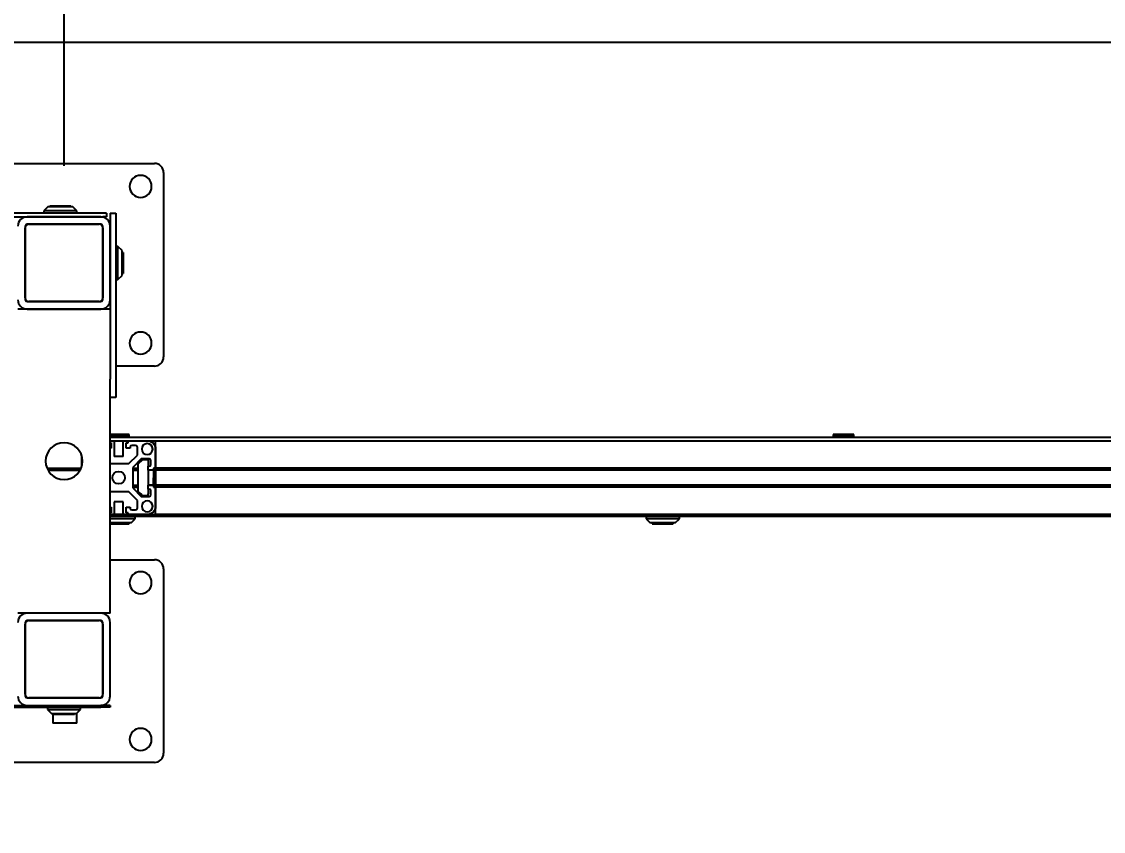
# Model space of a CAD drawing. Header units: millimetres. Extents: x 10462777 to 22643323, y 453826 to 1389191.
# Drawn here: x 11268285 to 11268853, y 578818 to 579243 of the extents above; entities that cross this region are included whole.
import ezdxf

# ---------------------------------------------------------------- set-up
doc = ezdxf.new("R2010")
doc.units = ezdxf.units.MM
doc.header["$LTSCALE"] = 200
doc.header["$MEASUREMENT"] = 0
doc.header["$PDMODE"] = 35
doc.header["$PDSIZE"] = -5
doc.linetypes.add('CENTER', pattern=[2, 1.25, -0.25, 0.25, -0.25])
doc.linetypes.add('HIDDEN_KS1', pattern=[0.26, 0.18, -0.08])
doc.layers.get('DEFPOINTS').update_dxf_attribs({"linetype": 'CONTINUOUS'})
doc.layers.add('1', color=1, linetype='CENTER')
doc.layers.add('3', color=3, linetype='HIDDEN_KS1')
doc.layers.add('LAYOUT', color=8, linetype='CONTINUOUS', lineweight=25)
doc.styles.add('iso-1', font='isocp.shx')
doc.styles.get("Standard").update_dxf_attribs({"font": 'SYMBOL'})
doc.dimstyles.get("Standard").update_dxf_attribs({"dimtxt": 1, "dimasz": 0.18, "dimexe": 0.18, "dimexo": 0.0625, "dimgap": 0.5, "dimtad": 1, "dimzin": 0, "dimdsep": 46, "dimtxsty": 'Standard', "dimcen": 0.09, "dimadec": 0, "dimazin": 0, "dimtfac": 1, "dimtofl": 0, "dimtmove": 2, "dimatfit": 3, "dimfxl": 1, "dimtolj": 1, "dimtzin": 0, "dimarcsym": 0})

# ---------------------------------------------------------------- blocks, each defined once
blk = doc.blocks.new('*D416')
at = {"layer": '1', "color": 152, "linetype": 'Continuous', "lineweight": -2, "transparency": 16777216}
for p, q in [((11266419.32, 579177.39), (11266419.32, 579563.75)), ((11268307.7, 579167.69), (11268307.7, 579563.75))]:
    blk.add_line(p, q, dxfattribs=at)
at = {"layer": '1', "color": 27, "linetype": 'Continuous', "lineweight": -2, "transparency": 16777216}
blk.add_line((11266450.07, 579533.01), (11268276.95, 579533.01), dxfattribs=at)
at = {"layer": '1', "color": 27, "linetype": 'Continuous', "transparency": 16777216}
for points in [[(11266450.07, 579538.13), (11266450.07, 579527.88), (11266419.32, 579533.01)], [(11268276.95, 579538.13), (11268276.95, 579527.88), (11268307.7, 579533.01)]]:
    blk.add_solid(points, dxfattribs=at)
at = {"layer": 'DEFPOINTS', "color": 0, "linetype": 'Continuous', "transparency": 16777216}
for p in [(11268307.7, 579533.01), (11266419.32, 579162.02), (11268307.7, 579152.31)]:
    blk.add_point(p, dxfattribs=at)
at = {"layer": '1', "color": 23, "linetype": 'Continuous', "lineweight": -3, "transparency": 16777216, "insert": (11267363.51, 579566.9), "char_height": 33.894, "attachment_point": 5, "style": 'iso-1'}
blk.add_mtext('\\A1;\\C23;1950', dxfattribs=at)
blk = doc.blocks.new('*D417')
at = {"layer": '1', "color": 152, "linetype": 'Continuous', "lineweight": -2, "transparency": 16777216}
for p, q in [((11267677.27, 579199.64), (11267677.27, 579404.5)), ((11268307.7, 579167.69), (11268307.7, 579404.5))]:
    blk.add_line(p, q, dxfattribs=at)
at = {"layer": '1', "color": 27, "linetype": 'Continuous', "lineweight": -2, "transparency": 16777216}
blk.add_line((11267708.02, 579373.75), (11268276.95, 579373.75), dxfattribs=at)
at = {"layer": '1', "color": 27, "linetype": 'Continuous', "transparency": 16777216}
for points in [[(11267708.02, 579378.88), (11267708.02, 579368.63), (11267677.27, 579373.75)], [(11268276.95, 579378.88), (11268276.95, 579368.63), (11268307.7, 579373.75)]]:
    blk.add_solid(points, dxfattribs=at)
at = {"layer": 'DEFPOINTS', "color": 0, "linetype": 'Continuous', "transparency": 16777216}
for p in [(11268307.7, 579373.75), (11267677.27, 579184.27), (11268307.7, 579152.31)]:
    blk.add_point(p, dxfattribs=at)
at = {"layer": '1', "color": 23, "linetype": 'Continuous', "lineweight": -3, "transparency": 16777216, "insert": (11267992.49, 579407.65), "char_height": 33.894, "attachment_point": 5, "style": 'iso-1'}
blk.add_mtext('\\A1;\\C23;651', dxfattribs=at)
blk = doc.blocks.new('*D418')
at = {"layer": '1', "color": 152, "linetype": 'Continuous', "lineweight": -2, "transparency": 16777216}
for p, q in [((11268307.7, 579167.69), (11268307.7, 579563.75)), ((11269542.41, 578529.99), (11269542.41, 579563.75))]:
    blk.add_line(p, q, dxfattribs=at)
at = {"layer": '1', "color": 27, "linetype": 'Continuous', "lineweight": -2, "transparency": 16777216}
blk.add_line((11268338.45, 579533.01), (11269511.66, 579533.01), dxfattribs=at)
at = {"layer": '1', "color": 27, "linetype": 'Continuous', "transparency": 16777216}
for points in [[(11268338.45, 579538.13), (11268338.45, 579527.88), (11268307.7, 579533.01)], [(11269511.66, 579538.13), (11269511.66, 579527.88), (11269542.41, 579533.01)]]:
    blk.add_solid(points, dxfattribs=at)
at = {"layer": 'DEFPOINTS', "color": 0, "linetype": 'Continuous', "transparency": 16777216}
for p in [(11269542.41, 579533.01), (11268307.7, 579152.31), (11269542.41, 578514.62)]:
    blk.add_point(p, dxfattribs=at)
at = {"layer": '1', "color": 23, "linetype": 'Continuous', "lineweight": -3, "transparency": 16777216, "insert": (11268925.06, 579566.9), "char_height": 33.894, "attachment_point": 5, "style": 'iso-1'}
blk.add_mtext('\\A1;\\C23;1275', dxfattribs=at)
blk = doc.blocks.new('r710ic')
at = {"layer": 'LAYOUT', "color": 3}
blk.add_circle((272041.37, 104232.63), 2050.12, dxfattribs=at)

msp = doc.modelspace()

# ---------------------------------------------------------------- linework, layer by layer
at = {"layer": '1', "color": 251, "linetype": 'Continuous'}
msp.add_line((11272134.90389, 579232.32846), (11266018.88523, 579232.32846), dxfattribs=at)
at = {"layer": '3', "color": 252, "linetype": 'Continuous'}
for p, q in [((11268258.31195, 579168.89821), (11268355.15202, 579168.89821)), ((11268359.99403, 579164.05621), (11268359.99403, 579067.21613)), ((11268328.0368, 579142.75139), (11267679.2083, 579142.75139)), ((11267679.2083, 579140.81459), (11268328.0368, 579140.81459)), ((11268327.0684, 579140.81459), (11268288.33237, 579140.81459)), ((11268329.9736, 579142.75139), (11268328.0368, 579142.75139)), ((11268329.9736, 579140.81459), (11268328.0368, 579140.81459)), ((11268329.9736, 579142.75139), (11268329.9736, 579140.81459)), ((11268331.9104, 579142.75139), (11268334.81561, 579142.75139)), ((11268331.9104, 579142.75139), (11268331.9104, 579133.06738)), ((11268334.81561, 579142.75139), (11268334.81561, 579133.06738)), ((11268287.36397, 579135.97259), (11268287.36397, 579097.23656)), ((11268287.36397, 579098.20496), (11268287.36397, 579135.00418)), ((11268327.0684, 579136.94099), (11268288.33237, 579136.94099)), ((11268289.30077, 579136.94099), (11268326.1, 579136.94099)), ((11268328.0368, 579097.23656), (11268328.0368, 579135.97259)), ((11268328.0368, 579135.00418), (11268328.0368, 579098.20496)), ((11268331.9104, 579097.23656), (11268331.9104, 579135.97259)), ((11268331.9104, 579133.06738), (11268331.9104, 579055.59532)), ((11268334.81561, 579133.06738), (11268334.81561, 579055.59532)), ((11268288.33237, 579096.26815), (11268327.0684, 579096.26815)), ((11268326.1, 579096.26815), (11268289.30077, 579096.26815)), ((11268288.33237, 579092.39455), (11268283.49037, 579092.39455)), ((11268288.33237, 579092.39455), (11268327.0684, 579092.39455)), ((11268327.0684, 579092.39455), (11268288.33237, 579092.39455)), ((11268331.9104, 579092.39455), (11268327.0684, 579092.39455)), ((11268355.15202, 579062.37413), (11268334.81409, 579062.37413)), ((11268331.9104, 579045.91132), (11268331.9104, 579055.59532)), ((11268334.81561, 579055.59532), (11268334.81561, 579045.91132)), ((11268331.9104, 578932.60843), (11268331.9104, 579047.20754)), ((11268334.81561, 579045.91132), (11268331.9104, 579045.91132)), ((11268331.91783, 579025.0907), (11269496.503, 579025.0907)), ((11268332.38847, 579019.2803), (11268331.91038, 579019.2803)), ((11268331.9104, 579022.1855), (11268332.38847, 579022.1855)), ((11268331.91783, 579023.1539), (11269496.503, 579023.1539)), ((11268332.38847, 579022.1855), (11268332.38847, 579019.2803)), ((11268340.32936, 579022.1855), (11268341.29776, 579022.1855)), ((11268340.32936, 579019.2803), (11268340.32936, 579022.1855)), ((11268342.351, 579019.2803), (11268340.32936, 579019.2803)), ((11268341.29776, 579022.1855), (11268341.29776, 579023.1539)), ((11268341.29776, 579023.1539), (11268351.36913, 579023.1539)), ((11268342.351, 579019.7645), (11268342.351, 579019.2803)), ((11268345.25621, 579020.7329), (11268343.31941, 579020.7329)), ((11268346.22461, 579015.70586), (11268346.22461, 579019.7645)), ((11268355.72693, 579018.7961), (11268355.72693, 579023.1539)), ((11268316.9909, 579009.76916), (11268316.9909, 579015.23382)), ((11268341.76131, 579011.24257), (11268346.22461, 579015.70586)), ((11268348.2789, 579013.65158), (11268343.8156, 579009.18828)), ((11268348.94812, 579013.22779), (11268346.52712, 579010.80679)), ((11268352.33753, 579013.65158), (11268348.2789, 579013.65158)), ((11268351.85333, 579013.22779), (11268348.94812, 579013.22779)), ((11268351.85333, 579013.22779), (11268351.85333, 579009.77795)), ((11268355.72693, 579008.72473), (11268355.72693, 579018.7961)), ((11268355.72693, 579018.7961), (11268355.72693, 579008.72473)), ((11268298.78497, 579008.72473), (11268316.63017, 579008.72473)), ((11268299.27522, 579007.75633), (11268316.16443, 579007.75633)), ((11268331.91055, 579011.24257), (11268341.76131, 579011.24257)), ((11268343.8156, 579009.18828), (11268343.8156, 578998.38349)), ((11268343.83921, 579008.72473), (11268346.5356, 579008.72473)), ((11268343.83921, 579007.75633), (11268346.5356, 579007.75633)), ((11268346.52712, 579010.80679), (11268346.52712, 578996.76498)), ((11268351.85333, 579009.77797), (11268352.33753, 579009.77797)), ((11268351.85333, 579007.75633), (11268351.85333, 579009.77797)), ((11268354.75853, 579007.75633), (11268351.85333, 579007.75633)), ((11268351.85333, 579007.75631), (11268351.85333, 578999.81558)), ((11268351.85333, 579007.65949), (11268351.85333, 579003.78588)), ((11268354.75853, 579007.65949), (11268351.85333, 579007.65949)), ((11268353.30593, 579010.74637), (11268353.30593, 579012.68318)), ((11268354.75853, 579008.72473), (11268354.75853, 579007.75633)), ((11268355.72693, 579008.72473), (11268354.75853, 579008.72473)), ((11268354.75853, 579007.65949), (11268354.75853, 579003.78588)), ((11268354.77184, 579007.75633), (11268355.72784, 579007.75633)), ((11268355.72693, 579008.72473), (11268355.72693, 579007.75633)), ((11269459.70378, 579008.72473), (11268355.72693, 579008.72473)), ((11269459.70378, 579007.75633), (11268355.72693, 579007.75633)), ((11268355.72693, 579007.75631), (11268355.72693, 578999.81546)), ((11268355.72701, 579006.69109), (11268354.75853, 579006.69109)), ((11268354.75853, 579006.69109), (11268354.75853, 579000.88068)), ((11268354.75853, 579006.09697), (11268355.72701, 579006.09697)), ((11268354.75853, 578999.91228), (11268354.75853, 579003.78588)), ((11268341.76131, 578996.3292), (11268331.91055, 578996.3292)), ((11268346.22461, 578991.8659), (11268341.76131, 578996.3292)), ((11268343.8156, 578998.38349), (11268348.2789, 578993.92019)), ((11268343.83921, 578999.81544), (11268346.5356, 578999.81544)), ((11268343.83921, 578998.84704), (11268346.5356, 578998.84704)), ((11268346.52712, 578996.76498), (11268347.97972, 578995.31238)), ((11268354.75853, 578999.91228), (11268351.85333, 578999.91228)), ((11268351.85333, 578999.81544), (11268354.75853, 578999.81544)), ((11268351.85333, 578997.79379), (11268351.85333, 578999.81544)), ((11268351.85333, 578997.79394), (11268351.85333, 578995.31238)), ((11268352.33753, 578997.79379), (11268351.85333, 578997.79379)), ((11268353.30593, 578994.88859), (11268353.30593, 578996.82539)), ((11268354.75853, 579001.4748), (11268355.72701, 579001.4748)), ((11268354.75853, 579000.88068), (11268355.72701, 579000.88068)), ((11268354.75853, 578999.81544), (11268354.75853, 578998.84704)), ((11268354.75853, 578998.84704), (11268355.72693, 578998.84704)), ((11268354.77184, 578999.81544), (11268355.72784, 578999.81544)), ((11269459.70378, 578999.81544), (11268355.72693, 578999.81544)), ((11268355.72693, 578999.81544), (11268355.72693, 578998.84704)), ((11268355.72693, 578988.77567), (11268355.72693, 578998.84704)), ((11269459.70378, 578998.84704), (11268355.72693, 578998.84704)), ((11268355.72693, 578998.84704), (11268355.72693, 578988.77567)), ((11268346.22461, 578987.80727), (11268346.22461, 578991.8659)), ((11268348.94812, 578994.34398), (11268347.97972, 578995.31238)), ((11268348.2789, 578993.92019), (11268352.33753, 578993.92019)), ((11268351.85333, 578994.34398), (11268348.94812, 578994.34398)), ((11268351.85333, 578994.34398), (11268351.85333, 578995.31238)), ((11268331.91038, 578988.29147), (11268332.38847, 578988.29147)), ((11268332.38847, 578985.38627), (11268331.9104, 578985.38627)), ((11268332.38847, 578988.29147), (11268332.38847, 578985.38627)), ((11268340.32936, 578988.29147), (11268342.351, 578988.29147)), ((11268340.32936, 578985.38627), (11268340.32936, 578988.29147)), ((11268341.29776, 578985.38627), (11268340.32936, 578985.38627)), ((11268341.29776, 578984.41787), (11268341.29776, 578985.38627)), ((11268342.351, 578988.29147), (11268342.351, 578987.80727)), ((11268343.31941, 578986.83887), (11268345.25621, 578986.83887)), ((11268355.72693, 578984.41787), (11268355.72693, 578988.77567)), ((11268345.07452, 578984.414), (11268331.91032, 578984.414)), ((11268345.07452, 578983.92979), (11268331.91032, 578983.92979)), ((11268355.72693, 578983.91802), (11268331.91093, 578983.91802)), ((11269498.43981, 578983.44559), (11268331.92515, 578983.44559)), ((11268331.92606, 578984.41787), (11268334.05866, 578984.41787)), ((11268338.69155, 578984.41787), (11268341.3144, 578984.41787)), ((11268351.36913, 578984.41787), (11268341.29776, 578984.41787)), ((11268345.07452, 578984.414), (11268354.75853, 578984.414)), ((11268351.3891, 578984.41787), (11268355.72784, 578984.41787)), ((11268354.75853, 578984.414), (11268354.75853, 578983.93168)), ((11269459.70378, 578984.41787), (11268355.72693, 578984.41787)), ((11268355.72693, 578984.41787), (11268355.72693, 578983.91802)), ((11268331.9104, 578960.69205), (11268355.15202, 578960.69205)), ((11268359.99403, 578955.85005), (11268359.99403, 578859.00997)), ((11268288.33237, 578932.60843), (11268283.49037, 578932.60843)), ((11268327.0684, 578932.60843), (11268288.33237, 578932.60843)), ((11268327.0684, 578932.60843), (11268288.33237, 578932.60843)), ((11268327.0684, 578928.73483), (11268288.33237, 578928.73483)), ((11268289.30077, 578928.73483), (11268326.1, 578928.73483)), ((11268331.9104, 578932.60843), (11268327.0684, 578932.60843)), ((11268287.36397, 578927.76643), (11268287.36397, 578889.0304)), ((11268287.36397, 578889.9988), (11268287.36397, 578926.79802)), ((11268328.0368, 578889.0304), (11268328.0368, 578927.76643)), ((11268328.0368, 578926.79802), (11268328.0368, 578889.9988)), ((11268331.9104, 578889.0304), (11268331.9104, 578927.76643)), ((11268278.64836, 578884.18839), (11268288.33313, 578884.18839)), ((11268278.64836, 578883.21999), (11268327.0684, 578883.21999)), ((11268288.33237, 578888.06199), (11268327.0684, 578888.06199)), ((11268288.33237, 578884.18839), (11268327.0684, 578884.18839)), ((11268326.1, 578888.06199), (11268289.30077, 578888.06199)), ((11268331.9104, 578884.18839), (11268327.0684, 578884.18839)), ((11268331.9104, 578883.21999), (11268327.0684, 578883.21999)), ((11268331.9104, 578884.18839), (11268331.9104, 578883.21999)), ((11268355.15202, 578854.16797), (11268258.31195, 578854.16797))]:
    msp.add_line(p, q, dxfattribs=at)
at = {"layer": '3', "color": 60, "linetype": 'Continuous'}
for p, q in [((11268299.22688, 579146.14079), (11268297.04798, 579143.96189)), ((11268297.04798, 579143.96189), (11268297.04798, 579142.75139)), ((11268305.76358, 579143.96189), (11268297.04798, 579143.96189)), ((11268305.76358, 579146.14079), (11268299.22688, 579146.14079)), ((11268300.27275, 579146.64436), (11268300.27275, 579146.14078)), ((11268300.27275, 579146.64436), (11268311.25442, 579146.64436)), ((11268312.30029, 579146.14079), (11268305.76358, 579146.14079)), ((11268314.47919, 579143.96189), (11268305.76358, 579143.96189)), ((11268311.25442, 579146.14078), (11268311.25442, 579146.64436)), ((11268314.47919, 579143.96189), (11268312.30029, 579146.14079)), ((11268314.47919, 579142.75139), (11268314.47919, 579143.96189)), ((11268336.02611, 579125.32018), (11268334.81561, 579125.32018)), ((11268338.20501, 579123.14128), (11268336.02611, 579125.32018)), ((11268336.02611, 579111.04372), (11268336.02611, 579125.32018)), ((11268338.70858, 579122.0954), (11268338.205, 579122.0954)), ((11268338.20501, 579112.43393), (11268338.20501, 579123.14128)), ((11268338.70858, 579122.0954), (11268338.70858, 579111.11374)), ((11268336.02611, 579107.88896), (11268336.02611, 579111.04372)), ((11268336.02611, 579107.88896), (11268338.20501, 579110.06787)), ((11268338.205, 579111.11374), (11268338.70858, 579111.11374)), ((11268338.20501, 579110.06787), (11268338.20501, 579112.43393)), ((11268334.81561, 579107.88896), (11268336.02611, 579107.88896)), ((11268338.45559, 579026.51425), (11268331.91035, 579026.51425)), ((11268338.45559, 579025.49743), (11268331.91035, 579025.49743)), ((11268341.84975, 579026.51425), (11268338.45559, 579026.51425)), ((11268341.84975, 579025.49743), (11268338.45559, 579025.49743)), ((11268341.44299, 579025.09068), (11268341.84975, 579025.49743)), ((11268341.84975, 579025.49743), (11268341.84975, 579026.51425)), ((11268711.44957, 579026.51425), (11268711.44957, 579025.49743)), ((11268719.03708, 579026.51425), (11268711.44957, 579026.51425)), ((11268711.44957, 579025.49743), (11268711.85633, 579025.09068)), ((11268719.03708, 579025.49743), (11268711.44957, 579025.49743)), ((11268722.43124, 579026.51425), (11268719.03708, 579026.51425)), ((11268722.43124, 579025.49743), (11268719.03708, 579025.49743)), ((11268722.02449, 579025.09068), (11268722.43124, 579025.49743)), ((11268722.43124, 579025.49743), (11268722.43124, 579026.51425)), ((11268333.21159, 579023.15392), (11268333.45371, 579022.9118)), ((11268339.26412, 579022.9118), (11268333.45371, 579022.9118)), ((11268334.04776, 579022.9118), (11268334.04776, 579014.89344)), ((11268338.67007, 579014.89344), (11268338.67007, 579022.9118)), ((11268339.26412, 579022.9118), (11268339.50624, 579023.15392)), ((11268338.67007, 579014.89344), (11268334.04776, 579014.89344)), ((11268334.04776, 578991.17343), (11268334.04776, 578984.41408)), ((11268338.67007, 578991.17343), (11268334.04776, 578991.17343)), ((11268338.67007, 578984.41408), (11268338.67007, 578991.17343)), ((11268345.07452, 578982.23509), (11268331.9098, 578982.23509)), ((11268342.89562, 578980.05619), (11268331.91003, 578980.05619)), ((11268331.91009, 578979.55262), (11268341.84975, 578979.55262)), ((11268341.84975, 578979.55262), (11268341.84975, 578980.0562)), ((11268342.89562, 578980.05619), (11268345.07452, 578982.23509)), ((11268345.07452, 578982.23509), (11268345.07452, 578983.44559)), ((11268613.32153, 578983.44559), (11268613.32153, 578982.23509)), ((11268613.32153, 578982.23509), (11268615.50043, 578980.05619)), ((11268630.75274, 578982.23509), (11268613.32153, 578982.23509)), ((11268628.57384, 578980.05619), (11268615.50043, 578980.05619)), ((11268616.5463, 578980.0562), (11268616.5463, 578979.55262)), ((11268616.5463, 578979.55262), (11268627.52797, 578979.55262)), ((11268627.52797, 578979.55262), (11268627.52797, 578980.0562)), ((11268628.57384, 578980.05619), (11268630.75274, 578982.23509)), ((11268630.75274, 578982.23509), (11268630.75274, 578983.44559)), ((11268298.98478, 578883.21999), (11268298.98478, 578882.00949)), ((11268316.41599, 578882.00949), (11268316.41599, 578883.21999)), ((11268298.98478, 578882.00949), (11268301.16368, 578879.83059)), ((11268298.98478, 578882.00949), (11268315.75556, 578882.00949)), ((11268301.16368, 578879.83059), (11268313.74177, 578879.83059)), ((11268301.88998, 578879.83059), (11268301.88998, 578874.89174)), ((11268302.20955, 578879.8306), (11268302.20955, 578879.32702)), ((11268313.19122, 578879.32702), (11268302.20955, 578879.32702)), ((11268313.19122, 578879.32702), (11268313.19122, 578879.8306)), ((11268313.74177, 578879.83059), (11268314.23709, 578879.83059)), ((11268314.23709, 578879.83059), (11268316.41599, 578882.00949)), ((11268314.47919, 578874.89174), (11268314.47919, 578880.07269)), ((11268315.75556, 578882.00949), (11268316.41599, 578882.00949)), ((11268314.47919, 578874.89174), (11268301.88998, 578874.89174))]:
    msp.add_line(p, q, dxfattribs=at)
at = {"layer": '3', "color": 252, "linetype": 'Continuous', "extrusion": (0, 0, -1)}
for centre, radius in [((-11268347.88902, 579156.7932), 5.8104), ((-11268347.88902, 579074.47914), 5.8104), ((-11268307.70039, 579012.50149), 9.68401), ((-11268351.36913, 579018.7961), 2.9052), ((-11268351.36913, 578988.77567), 2.9052), ((-11268347.88902, 578948.58704), 5.8104), ((-11268347.88902, 578866.27298), 5.8104)]:
    msp.add_circle(centre, radius, dxfattribs=at)
at = {"layer": '3', "color": 252, "linetype": 'Continuous'}
msp.add_circle((11268336.35891, 579003.78588), 3.29256, dxfattribs=at)
for centre, radius, start, end in [((11268355.15202, 579164.05621), 4.842, 0, 90), ((11268288.33237, 579135.97259), 4.842, 90, 180), ((11268327.0684, 579135.97259), 4.842, 0, 90), ((11268289.30077, 579135.00418), 1.9368, 90, 180), ((11268288.33237, 579135.97259), 0.9684, 90, 180), ((11268326.1, 579135.00418), 1.9368, 0, 90), ((11268327.0684, 579135.97259), 0.9684, 0, 90), ((11268288.33237, 579097.23656), 4.842, 180, 270), ((11268289.30077, 579098.20496), 1.9368, 180, 270), ((11268288.33237, 579097.23656), 0.9684, 180, 270), ((11268326.1, 579098.20496), 1.9368, 270, 0), ((11268327.0684, 579097.23656), 4.842, 270, 0), ((11268327.0684, 579097.23656), 0.9684, 270, 0), ((11268355.15202, 579067.21613), 4.842, 270, 0), ((11268343.31941, 579019.7645), 0.9684, 90, 180), ((11268345.25621, 579019.7645), 0.9684, 0, 90), ((11268352.33753, 579012.68318), 0.9684, 0, 90), ((11268352.33753, 579010.74637), 0.9684, 270, 0), ((11268352.33753, 578996.82539), 0.9684, 0, 90), ((11268352.33753, 578994.88859), 0.9684, 270, 0), ((11268343.31941, 578987.80727), 0.9684, 180, 270), ((11268345.25621, 578987.80727), 0.9684, 270, 0), ((11268355.15202, 578955.85005), 4.842, 0, 90), ((11268288.33237, 578927.76643), 4.842, 90, 180), ((11268289.30077, 578926.79802), 1.9368, 90, 180), ((11268288.33237, 578927.76643), 0.9684, 90, 180), ((11268326.1, 578926.79802), 1.9368, 0, 90), ((11268327.0684, 578927.76643), 4.842, 0, 90), ((11268327.0684, 578927.76643), 0.9684, 0, 90), ((11268288.33237, 578889.0304), 4.842, 180, 270), ((11268289.30077, 578889.9988), 1.9368, 180, 270), ((11268288.33237, 578889.0304), 0.9684, 180, 270), ((11268326.1, 578889.9988), 1.9368, 270, 0), ((11268327.0684, 578889.0304), 0.9684, 270, 0), ((11268327.0684, 578889.0304), 4.842, 270, 0), ((11268355.15202, 578859.00997), 4.842, 270, 0)]:
    msp.add_arc(centre, radius, start, end, dxfattribs=at)
at = {"layer": '3', "color": 252, "linetype": 'Continuous', "extrusion": (0, 0, -1)}
for centre, start, end in [((-11268351.36913, 579018.7961), 90, 180), ((-11268351.36913, 578988.77567), 180, 270)]:
    msp.add_arc(centre, 4.3578, start, end, dxfattribs=at)

# ---------------------------------------------------------------- block references
at = {"layer": 'LAYOUT', "color": 2, "rotation": 270}
msp.add_blockref('r710ic', (11164953.374, 851772.39677, 0), dxfattribs=at)

# ---------------------------------------------------------------- dimensions: what is measured, and where the dimension line sits
at = {"layer": '1', "color": 27, "linetype": 'Continuous', "lineweight": -3}
for base, p1, p2, text, picture, middle in [((11268307.70039, 579533.00572), (11266419.31894, 579162.01772), (11268307.70039, 579152.31435), '\\C23;1950', '*D416', (11267363.50966, 579533.00572)), ((11269542.41133, 579533.00572), (11268307.70039, 579152.31435), (11269542.41133, 578514.61858), '\\C23;1275', '*D418', (11268925.05586, 579533.00572)), ((11268307.70039, 579373.75149), (11267677.2715, 579184.27157), (11268307.70039, 579152.31435), '\\C23;651', '*D417', (11267992.48594, 579373.75149))]:
    dim = msp.add_linear_dim(base=base, p1=p1, p2=p2, text=text, dimstyle='Standard', override={"dimtxt": 33.894026, "dimasz": 30.746724, "dimexe": 30.746724, "dimexo": 15.373362, "dimgap": 16.947013, "dimtad": 1, "dimtih": 0, "dimdec": 0, "dimzin": 8, "dimtxsty": 'iso-1', "dimsah": 1, "dimclrd": 27, "dimclre": 152, "dimclrt": 23, "dimtm": -0.005, "dimtdec": 3, "dimtofl": 1, "dimtmove": 0}, dxfattribs=at)
    dim.commit()
    dim.dimension.update_dxf_attribs({"geometry": picture, "text_midpoint": middle, "dimtype": 160})

doc.saveas('drawing.dxf')
